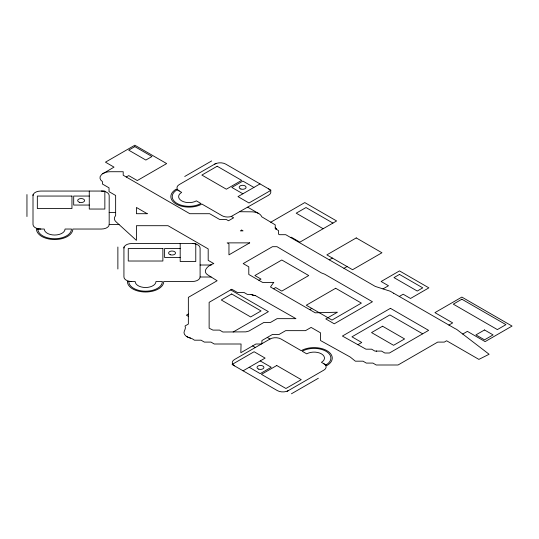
<?xml version="1.0" encoding="UTF-8"?>
<svg xmlns="http://www.w3.org/2000/svg" width="539" height="539" viewBox="0 0 539 539"><rect width="100%" height="100%" fill="white"/><g stroke="black" fill="none" stroke-linecap="round" stroke-linejoin="round"><path stroke-width="0.81" d="M261.853 343.727L261.941 340.533L272.451 334.463L279.061 334.463L285.67 330.65L305.505 330.65L311.118 327.409L320.557 332.859L320.557 340.56L350.195 357.02L355.363 361.177L362.996 361.177L366.304 363.084L372.914 363.084L376.222 364.997L398.045 364.997L437.702 342.097L444.318 342.097L446.622 340.763L478.881 359.392L489.109 354.258L457.308 329.881A10.389 5.996 0 0 0 455.132 328.642L393.679 293.236M261.375 344.003L255.924 344.003L240.825 352.722L241.068 344.003L214.273 344.003L210.965 342.097L204.355 342.097L201.054 340.19L194.444 340.19C191.547 337.535 186.676 338.02 184.513 334.429C182.6 331.532 186.656 329.1 185.052 325.98L188.354 324.074L188.354 297.36L217.129 280.752L208.054 275.079C201.027 271.002 209.26 264.669 213.821 263.598L208.189 260.35L208.189 248.903L168 225.7L136.421 225.7L136.421 240.381L115.986 221.751A10.389 5.996 0 0 1 115.265 216.112L115.642 215.674L115.642 195.475L109.033 191.655L109.033 187.841L102.423 184.021L102.423 181.589L100.759 180.019L100.018 178.308L100.166 176.549L101.716 174.387L114.025 167.124L105.455 162.172L134.838 145.213L166.659 163.587L137.283 180.552L128.713 175.599L126.274 177.014M102.666 173.699L103.01 173.484A10.389 5.996 0 0 1 110.36 171.725L123.202 171.732L123.202 175.242L189.829 213.707L209.658 213.707L219.568 219.434L226.185 219.434L228.489 220.761L233.63 217.796L231.319 216.456M184.736 176.482L211.665 160.932M215.95 163.405L179.224 184.607A7.789 4.501 0 0 0 179.224 190.968M260.014 183.9L237.982 196.62L248.998 202.981L271.029 190.26L225.74 164.112A7.789 4.501 0 0 0 214.724 164.112M270.719 222.25L304.778 202.583L336.606 220.963L299.879 242.159L291.309 237.214L290.649 237.598M275.981 229.102L276.622 228.731L275.234 227.93M188.354 314.048L186.386 315.187L188.354 316.319M258.888 280.293L260.997 279.074L254.873 275.544L281.803 259.993L308.732 275.544L281.803 291.094L275.685 287.556L273.576 288.776M329.255 259.859L332.374 258.06M233.138 332.011L268.402 311.65L230.692 289.881M343.949 268.341L347.062 266.542M309.696 309.622L311.805 308.409M325.96 364.95A16.79 9.695 0 0 0 325.96 351.239A16.79 9.695 0 0 0 302.211 351.239L306.738 353.853A10.389 5.996 0 0 1 321.426 353.853A10.389 5.996 0 0 1 321.426 362.336L326.937 365.516A18.178 10.497 0 0 0 326.937 350.673A18.178 10.497 0 0 0 301.234 350.673L281.035 339.018A7.789 4.501 0 0 0 270.019 339.018L234.519 359.513A7.789 4.501 0 0 0 234.519 365.873M383 288.904L388.478 285.744L381.134 281.499L399.5 270.901L428.876 287.86L410.516 298.465L403.172 294.227L399.278 296.47M243.089 370.819L265.121 358.098L254.105 351.738L232.073 364.458L277.363 390.607A7.789 4.501 0 0 0 288.378 390.607M357.936 344.677L361.75 342.481L351.96 336.828L389.906 314.917L422.657 333.823M287.152 391.314L323.878 370.111A7.789 4.501 0 0 0 323.878 363.751M291.437 393.787L318.367 378.237M376.209 351.091L376.673 351.091M448.859 325.091L452.679 322.888L434.933 312.64L461.862 297.09L512.05 326.068L485.12 341.618L467.374 331.37L462.738 334.045M89.272 196.055L73.688 196.055L73.688 205.049L89.272 205.049M109.181 212.548L115.642 212.548M37.858 229.035A16.79 9.695 0 0 0 54.648 238.73A16.79 9.695 0 0 0 71.438 229.035L65.037 229.035A10.389 5.996 0 0 1 54.648 235.031A10.389 5.996 0 0 1 44.259 229.035L36.47 229.035A18.178 10.497 0 0 0 54.648 239.532A18.178 10.497 0 0 0 72.826 229.035L101.386 229.035A7.789 4.501 0 0 0 109.181 224.541L119.045 224.541M180.194 248.519L164.611 248.519L164.611 257.514L180.194 257.514M200.097 265.013L211.376 265.013M128.774 281.506A16.79 9.695 0 0 0 145.57 291.201A16.79 9.695 0 0 0 162.36 281.506L155.953 281.506A10.389 5.996 0 0 1 145.57 287.503A10.389 5.996 0 0 1 135.181 281.506L127.393 281.506A18.178 10.497 0 0 0 145.57 291.997A18.178 10.497 0 0 0 163.748 281.506L192.308 281.506A7.789 4.501 0 0 0 200.097 277.006L211.133 277.006M239.983 211.719L251.612 211.827A10.389 5.996 0 0 1 258.161 213.249L258.909 213.653A10.389 5.996 0 0 1 261.664 216.745L275.234 224.851L275.234 228.671L278.535 230.577L278.535 234.182L279.546 234.694L285.744 234.694L375.272 286.425L390.351 291.269L393.679 293.236M255.324 295.561L295.951 318.657L277.066 318.657L270.457 322.47L263.847 322.47L248.802 331.128A10.389 5.996 0 0 0 246.027 331.856L222.876 332.011L219.568 330.104L212.959 330.104L209.132 328.197L209.132 302.332L231.797 289.248L237.409 292.482L244.019 292.482L247.32 294.395L250.918 294.395L252.441 294.968L252.003 294.82M252.447 294.974L255.311 295.561L254.812 295.487M253.842 295.318L254.307 295.419M190.536 338.074L190.065 337.96M252.899 295.096L253.35 295.217M189.607 337.832L189.162 337.69M188.724 337.535L188.306 337.367M251.154 294.496L251.551 294.665M187.895 337.192L187.505 337.003M187.127 336.808L186.777 336.599M332.934 223.079L306.004 207.535L296.207 213.188L323.137 228.731M253.896 187.437L242.88 181.077L231.858 187.437L242.88 193.797M247.772 207.225L258.787 213.585M267.29 337.441L270.019 339.018M252.602 345.923L255.331 347.493M260.222 360.921L271.238 367.281L260.222 373.648L249.207 367.281M200.097 277.006L200.097 248.021A7.789 4.501 0 0 0 192.308 243.527M180.194 243.527L180.194 261.516L195.772 261.516L195.772 243.527L131.718 243.527A7.789 4.501 0 0 0 123.93 248.021M123.93 247.024L123.93 277.006A7.789 4.501 0 0 0 131.718 281.506M117.873 247.024L117.873 269.008M109.181 224.541L109.181 195.556A7.789 4.501 0 0 0 101.386 191.055M89.272 191.055L89.272 209.044L104.849 209.044L104.849 191.055L40.802 191.055A7.789 4.501 0 0 0 33.007 195.556M33.007 194.552L33.007 224.541A7.789 4.501 0 0 0 40.802 229.035M26.95 194.552L26.95 216.543M177.142 189.768A16.79 9.695 0 0 0 177.142 203.479A16.79 9.695 0 0 0 200.892 203.479L196.364 200.865A10.389 5.996 0 0 1 181.67 200.865A10.389 5.996 0 0 1 181.67 192.383L176.165 189.202A18.178 10.497 0 0 0 176.165 204.045A18.178 10.497 0 0 0 201.869 204.045L222.068 215.701A7.789 4.501 0 0 0 231.11 216.53L268.584 195.206A7.789 4.501 0 0 0 268.584 188.845M273.738 282.402L270.47 286.984L315.214 312.815L337.434 312.216L325.805 318.926L334.254 323.804L372.442 301.752L324.714 274.196L321.271 272.855L276.999 246.687L272.458 246.687L243.19 263.598L248.789 266.832L248.789 274.466L262.54 282.402L273.738 282.402M134.838 146.628L128.713 150.159L145.853 160.056L151.971 156.519L134.838 146.628M217.17 166.234L201.869 175.067L226.353 189.202L241.654 180.37L217.17 166.234M241.708 230.092L240.347 230.881L243.076 230.881L241.708 230.092M249.692 242.873L228.96 254.853L228.96 243.931L227.128 242.873L249.692 242.873M231.676 293.984L221.273 299.987L250.655 316.952L261.058 310.942L231.676 293.984M356.239 237.921L326.863 254.88L352.567 269.722L381.949 252.764L356.239 237.921M335.676 288.264L306.293 305.229L331.997 320.065L361.379 303.107L335.676 288.264M399.5 274.432L393.989 277.612L417.247 291.04L422.758 287.86L399.5 274.432M276.75 365.516L261.449 374.349L285.933 388.484L301.234 379.651L276.75 365.516M390.438 308.328L342.406 336.053L365.974 349.184L371.607 349.184L374.908 351.091L381.518 351.091L384.826 353.005L389.441 353.005L428.626 330.373L390.438 308.328M382.562 326.223L371.546 332.583L393.578 345.304L404.594 338.943L382.562 326.223M461.862 299.212L453.292 304.158L497.362 329.598L505.932 324.653L461.862 299.212M484.507 329.956L475.937 334.901L484.507 339.846L493.077 334.901L484.507 329.956M71.956 196.055L37.339 196.055L37.339 208.546L71.956 208.546L71.956 196.055M147.228 213.707L136.421 213.707L136.421 207.468L147.228 213.707M162.879 248.519L128.255 248.519L128.255 261.017L162.879 261.017L162.879 248.519M240.899 189.027A3.463 2.001 0 0 0 246.094 187.296A3.463 2.001 0 0 0 240.899 185.564A3.463 2.001 0 0 0 240.899 189.027M258.74 369.154A3.463 2.001 0 0 0 263.928 367.423A3.463 2.001 0 0 0 258.74 365.698A3.463 2.001 0 0 0 258.74 369.154M79.401 202.28A3.463 2.001 0 0 0 84.596 200.548A3.463 2.001 0 0 0 79.401 198.817A3.463 2.001 0 0 0 79.401 202.28M170.324 254.752A3.463 2.001 0 0 0 175.519 253.02A3.463 2.001 0 0 0 170.324 251.289A3.463 2.001 0 0 0 170.324 254.752"/></g></svg>
